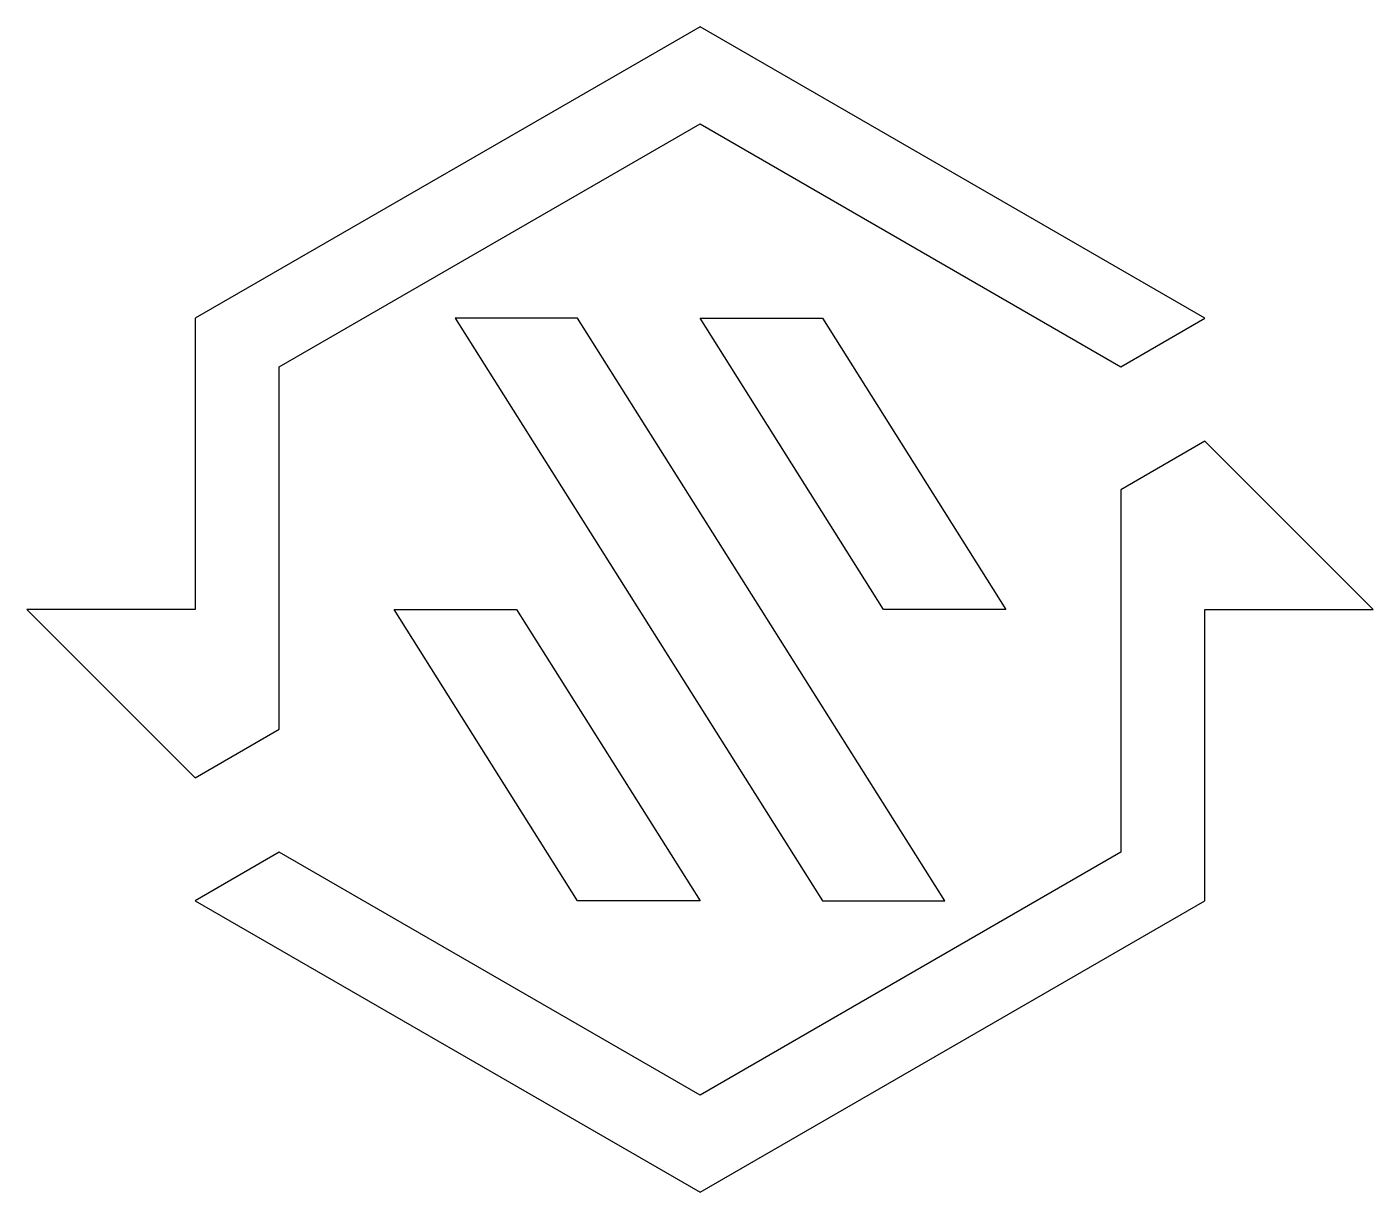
# Model space of a CAD drawing. Header units: millimetres. Extents: x -200 to 200, y -173 to 173.
import ezdxf

# ---------------------------------------------------------------- set-up
doc = ezdxf.new("R2010")
doc.units = ezdxf.units.MM
doc.layers.get('0').update_dxf_attribs({"linetype": 'CONTINUOUS'})

msp = doc.modelspace()

# ---------------------------------------------------------------- linework, layer by layer
for points in [[(150, 86.6), (0, 173.21), (-150, 86.6), (-150, 0), (-200, 0), (-150, -50), (-125, -35.57), (-125, 72.17), (0, 144.34), (125, 72.17)], [(36.36, -86.6), (72.73, -86.6), (-36.36, 86.6), (-72.73, 86.6)], [(0, 86.6), (36.36, 86.6), (90.91, 0), (54.55, 0)], [(-150, -86.6), (0, -173.21), (150, -86.6), (150, 0), (200, 0), (150, 50), (125, 35.57), (125, -72.17), (0, -144.34), (-125, -72.17)], [(0, -86.6), (-36.36, -86.6), (-90.91, 0), (-54.55, 0)]]:
    msp.add_lwpolyline(points, close=True)

doc.saveas('drawing.dxf')
